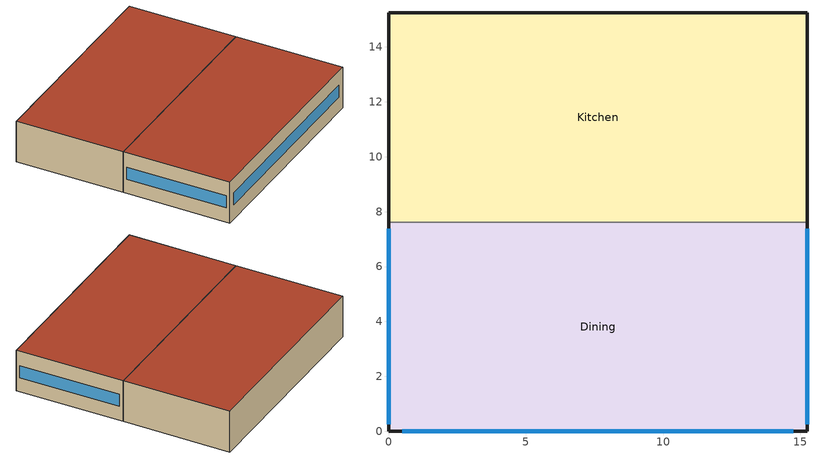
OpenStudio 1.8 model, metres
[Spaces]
Dining
 floor ground: 15.24,7.62 15.24,0 0,0 0,7.62 z0
 wall outside: 0,7.62 0,0 15.24,0 15.24,7.62 z0:3.05
 wall to Kitchen: 15.24,7.62 0,7.62 z0:3.05
 window: 15.24,0.25 15.24,7.37 / 0.51,0 14.73,0 / 0,7.37 0,0.25 z1.07:1.98
 roof outside: 15.24,0 15.24,7.62 0,7.62 0,0 z3.05
Kitchen
 floor ground: 15.24,15.24 15.24,7.62 0,7.62 0,15.24 z0
 wall outside: 15.24,7.62 15.24,15.24 0,15.24 0,7.62 z0:3.05
 roof outside: 15.24,7.62 15.24,15.24 0,15.24 0,7.62 z3.05
[Site]
USA NV-LAS VEGAS: Latitude {deg}=36.07; Longitude {deg}=-115.17; Time Zone {hr}=-8; Elevation {m}=664; Terrain=City
[Building]
Ref Bldg Quick Service Restaurant Pre1980_v1.3_5.0: North Axis {deg}=0
[Space] Part of Total Floor Area=Yes
Kitchen; Dining
